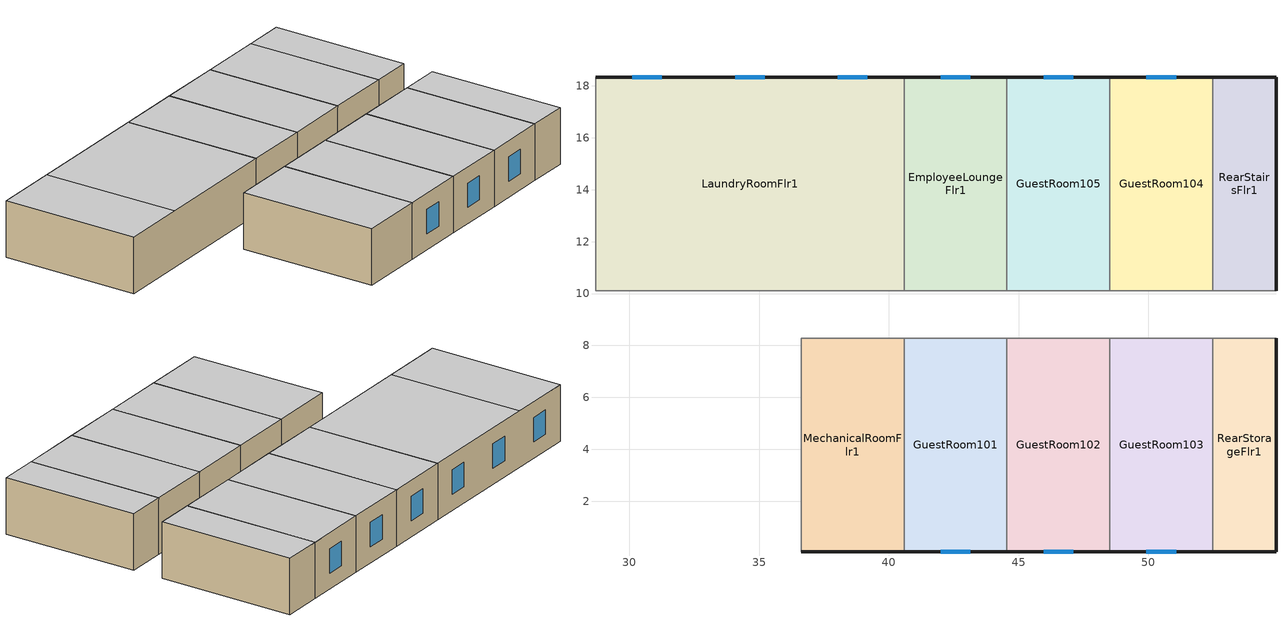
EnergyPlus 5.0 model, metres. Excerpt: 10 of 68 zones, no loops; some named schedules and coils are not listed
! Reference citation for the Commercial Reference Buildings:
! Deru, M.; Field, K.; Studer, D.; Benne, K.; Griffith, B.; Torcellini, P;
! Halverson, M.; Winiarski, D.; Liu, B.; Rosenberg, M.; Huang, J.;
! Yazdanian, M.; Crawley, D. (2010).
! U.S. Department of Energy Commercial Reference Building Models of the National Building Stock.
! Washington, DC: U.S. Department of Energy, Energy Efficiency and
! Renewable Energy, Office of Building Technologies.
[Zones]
EmployeeLoungeFlr1
 floor ground (ext-slab): 44.55,10.11 40.59,10.11 40.59,18.34 44.55,18.34 z0
 wall outside (Steel Frame Res Ext Wall): 44.55,18.34 40.59,18.34 z0:3.35
 wall to CorridorFlr1 (int-walls): 40.59,10.11 44.55,10.11 z0:3.35
 wall to GuestRoom105 (int-walls): 44.55,10.11 44.55,18.34 z0:3.35
 wall to LaundryRoomFlr1 (int-walls): 40.59,18.34 40.59,10.11 z0:3.35
 window (Window Non-res Fixed): 43.14,18.34 42,18.34 z0.95:2.4
 ceiling to GuestRoom215_218 (INT-FLOOR-UNDERSIDE): 40.59,10.11 44.55,10.11 44.55,18.34 40.59,18.34 z3.35
GuestRoom101
 floor ground (ext-slab): 44.55,0.05 40.59,0.05 40.59,8.28 44.55,8.28 z0
 wall outside (Steel Frame Res Ext Wall): 40.59,0.05 44.55,0.05 z0:3.35
 wall to CorridorFlr1 (int-walls): 44.55,8.28 40.59,8.28 z0:3.35
 wall to MechanicalRoomFlr1 (int-walls): 40.59,8.28 40.59,0.05 z0:3.35
 wall to GuestRoom102 (int-walls): 44.55,0.05 44.55,8.28 z0:3.35
 window (Window Res Fixed): 42,0.05 43.14,0.05 z0.95:2.4
 ceiling to GuestRoom209_212 (INT-FLOOR-UNDERSIDE): 40.59,0.05 44.55,0.05 44.55,8.28 40.59,8.28 z3.35
GuestRoom102
 floor ground (ext-slab): 48.51,0.05 44.55,0.05 44.55,8.28 48.51,8.28 z0
 wall outside (Steel Frame Res Ext Wall): 44.55,0.05 48.51,0.05 z0:3.35
 wall to CorridorFlr1 (int-walls): 48.51,8.28 44.55,8.28 z0:3.35
 wall to GuestRoom103 (int-walls): 48.51,0.05 48.51,8.28 z0:3.35
 window (Window Res Fixed): 45.96,0.05 47.1,0.05 z0.95:2.4
 ceiling to GuestRoom209_212 (INT-FLOOR-UNDERSIDE): 44.55,0.05 48.51,0.05 48.51,8.28 44.55,8.28 z3.35
GuestRoom103
 floor ground (ext-slab): 52.47,0.05 48.51,0.05 48.51,8.28 52.47,8.28 z0
 wall outside (Steel Frame Res Ext Wall): 48.51,0.05 52.47,0.05 z0:3.35
 wall to CorridorFlr1 (int-walls): 52.47,8.28 48.51,8.28 z0:3.35
 wall to RearStorageFlr1 (int-walls): 52.47,0.05 52.47,8.28 z0:3.35
 window (Window Res Fixed): 49.92,0.05 51.06,0.05 z0.95:2.4
 ceiling to GuestRoom213 (INT-FLOOR-UNDERSIDE): 48.51,0.05 52.47,0.05 52.47,8.28 48.51,8.28 z3.35
GuestRoom104
 floor ground (ext-slab): 52.47,10.11 48.51,10.11 48.51,18.34 52.47,18.34 z0
 wall outside (Steel Frame Res Ext Wall): 52.47,18.34 48.51,18.34 z0:3.35
 wall to RearStairsFlr1 (int-walls): 52.47,10.11 52.47,18.34 z0:3.35
 wall to CorridorFlr1 (int-walls): 48.51,10.11 52.47,10.11 z0:3.35
 wall to GuestRoom105 (int-walls): 48.51,18.34 48.51,10.11 z0:3.35
 window (Window Res Fixed): 51.06,18.34 49.92,18.34 z0.95:2.4
 ceiling to GuestRoom214 (INT-FLOOR-UNDERSIDE): 48.51,10.11 52.47,10.11 52.47,18.34 48.51,18.34 z3.35
GuestRoom105
 floor ground (ext-slab): 48.51,10.11 44.55,10.11 44.55,18.34 48.51,18.34 z0
 wall outside (Steel Frame Res Ext Wall): 48.51,18.34 44.55,18.34 z0:3.35
 wall to CorridorFlr1 (int-walls): 44.55,10.11 48.51,10.11 z0:3.35
 window (Window Res Fixed): 47.1,18.34 45.96,18.34 z0.95:2.4
 ceiling to GuestRoom215_218 (INT-FLOOR-UNDERSIDE): 44.55,10.11 48.51,10.11 48.51,18.34 44.55,18.34 z3.35
LaundryRoomFlr1
 floor ground (ext-slab): 40.59,10.11 28.7,10.11 28.7,18.34 40.59,18.34 z0
 wall outside (Steel Frame Res Ext Wall): 40.59,18.34 28.7,18.34 z0:3.35
 wall to CorridorFlr1 (int-walls): 28.7,10.11 40.59,10.11 z0:3.35
 wall to ElevatorCoreFlr1 (int-walls): 28.7,18.34 28.7,10.11 z0:3.35
 window (Window Non-res Fixed): 39.17,18.34 38.04,18.34 / 35.21,18.34 34.07,18.34 / 31.25,18.34 30.11,18.34 z0.95:2.4
 ceiling to GuestRoom215_218 (INT-FLOOR-UNDERSIDE): 32.66,10.11 40.59,10.11 40.59,18.34 32.66,18.34 z3.35
 ceiling to GuestRoom219 (INT-FLOOR-UNDERSIDE): 28.7,10.11 32.66,10.11 32.66,18.34 28.7,18.34 z3.35
MechanicalRoomFlr1
 floor ground (ext-slab): 40.59,0.05 36.62,0.05 36.62,8.28 40.59,8.28 z0
 wall outside (Steel Frame Res Ext Wall): 36.62,0.05 40.59,0.05 z0:3.35
 wall to CorridorFlr1 (int-walls): 40.59,8.28 36.62,8.28 z0:3.35
 wall to MeetingRoomFlr1 (int-walls): 36.62,8.28 36.62,0.05 z0:3.35
 ceiling to GuestRoom209_212 (INT-FLOOR-UNDERSIDE): 36.62,0.05 40.59,0.05 40.59,8.28 36.62,8.28 z3.35
RearStairsFlr1
 floor ground (ext-slab): 54.91,10.11 52.47,10.11 52.47,18.34 54.91,18.34 z0
 wall outside (Steel Frame Res Ext Wall): 54.91,10.11 54.91,18.34 52.47,18.34 z0:3.35
 wall to CorridorFlr1 (int-walls): 52.47,10.11 54.91,10.11 z0:3.35
 ceiling to RearStairsFlr2 (INT-FLOOR-UNDERSIDE): 52.47,10.11 54.91,10.11 54.91,18.34 52.47,18.34 z3.35
RearStorageFlr1
 floor ground (ext-slab): 54.91,0.05 52.47,0.05 52.47,8.28 54.91,8.28 z0
 wall outside (Steel Frame Res Ext Wall): 52.47,0.05 54.91,0.05 54.91,8.28 z0:3.35
 wall to CorridorFlr1 (int-walls): 54.91,8.28 52.47,8.28 z0:3.35
 ceiling to RearStorageFlr2 (INT-FLOOR-UNDERSIDE): 52.47,0.05 54.91,0.05 54.91,8.28 52.47,8.28 z3.35
[Building]
Ref Bldg Small Hotel Post1980_v1.3_5.0: North Axis=0; Terrain=City; Loads Convergence Tolerance Value=0.04; Temperature Convergence Tolerance Value=0.2; Solar Distribution=FullInteriorAndExterior; Maximum Number of Warmup Days=25
[Site:Location]
USA FL-MIAMI: Latitude {deg}=25.78; Longitude {deg}=-80.27; Time Zone {hr}=-5; Elevation {m}=2
[SizingPeriod:DesignDay] Barometric Pressure {Pa}=101301; Rain Indicator=0; Snow Indicator=0; Day of Month=21; Daylight Saving Time Indicator=0; Humidity Indicating Type=WetBulb
Name | Maximum Dry-Bulb Temperature {C} | Daily Temperature Range {deltaC} | Humidity Indicating Conditions at Maximum Dry-Bulb | Wind Speed {m/s} | Wind Direction {deg} | Sky Clearness | Month | Day Type
MIAMI Ann Htg 99.6% Condns DB | 8 | 0 | 8 | 4.4 | 340 | 0 | 1 | WinterDesignDay
MIAMI Ann Clg .4% Condns WB=>MDB | 30.5 | 6.7 | 26.7 | 4.7 | 140 | 1 | 7 | SummerDesignDay
[Site:WaterMainsTemperature]
Calculation Method=CORRELATION; Annual Average Outdoor Air Temperature {C}=24.31; Maximum Difference In Monthly Average Outdoor Air Temperatures {deltaC}=8
[Site:GroundTemperature:BuildingSurface]
22.509, 22.645, 22.781, 22.956, 23.052, 23.08, 23.116, 23.108, 23.133, 23.139, 23.077, 22.913
[Construction]
Steel Frame Res Ext Wall: Wood Siding, 1/2IN Gypsum
ext-slab: HW CONCRETE, CP02 CARPET PAD
int-walls: 1/2IN Gypsum, 1/2IN Gypsum
INT-FLOOR-UNDERSIDE: CP02 CARPET PAD, MAT-CC05 4 HW CONCRETE
Window Non-res Fixed: NonRes Fixed Assembly Window
Window Res Fixed: Res Fixed Assembly Window
InteriorFurnishings: Std Wood 6inch
[Material] Thermal Absorptance=0.9
Name | Roughness | Thickness {m} | Conductivity {W/m-K} | Density {kg/m3} | Specific Heat {J/kg-K} | Solar Absorptance | Visible Absorptance! Common Materials | Visible Absorptance
Std Wood 6inch | MediumSmooth | 0.15 | 0.12 | 540 | 1210 | 0.7 | 0.7
Wood Siding | MediumSmooth | 0.01 | 0.11 | 544.62 | 1210 | 0.78 |  | 0.78
1/2IN Gypsum | Smooth | 0.0127 | 0.16 | 784.9 | 830 | 0.92 |  | 0.92
HW CONCRETE; MAT-CC05 4 HW CONCRETE | Rough | 0.1016 | 1.311 | 2240 | 836.8 | 0.7 |  | 0.7
[WindowMaterial:SimpleGlazingSystem] U-Factor=6.92716; Solar Heat Gain Coefficient=0.25
NonRes Fixed Assembly Window; Res Fixed Assembly Window
[Material:NoMass]
CP02 CARPET PAD: Roughness=VeryRough; Thermal Resistance {(m2-K)/W}=0.2165; Thermal Absorptance=0.9; Solar Absorptance=0.7; Visible Absorptance=0.8
[Zone] Type=1; Multiplier=1; Part of Total Floor Area=Yes
EmployeeLoungeFlr1; GuestRoom101; GuestRoom102; GuestRoom103; GuestRoom104; GuestRoom105; LaundryRoomFlr1; MechanicalRoomFlr1; RearStairsFlr1; RearStorageFlr1
[People] Fraction Radiant=0.3; User Specified Sensible Fraction=AUTOCALCULATE; Activity Level Schedule=ACTIVITY_SCH; Enable ASHRAE 55 Comfort Warnings=No; MRT Calculation=ZoneAveraged; Work Efficiency Schedule=WORK_EFF_SCH; Clothing Schedule=CLOTHING_SCH; Air Velocity Schedule=AIR_VELO_SCH; Thermal Comfort Report=FANGER
Name | Zone | Schedule | Number of People Calculation Method | Number of People | Zone Area per Person
EmployeeLoungeFlr1 People | EmployeeLoungeFlr1 | EmployeeLounge_Occ_Sch | People | 11
GuestRoom101 People | GuestRoom101 | GuestRoom_Occ_Sch | Area/Person |  | 23.41
GuestRoom102 People | GuestRoom102 | GuestRoom_Occ_Sch | Area/Person |  | 23.41
GuestRoom103 People | GuestRoom103 | GuestRoom_Occ_Sch | Area/Person |  | 23.41
GuestRoom104 People | GuestRoom104 | GuestRoom_Occ_Sch | Area/Person |  | 23.41
GuestRoom105 People | GuestRoom105 | GuestRoom_Occ_Sch | Area/Person |  | 23.41
LaundryRoomFlr1 People | LaundryRoomFlr1 | LaundryRoom_Occ_Sch | People | 11
[Lights] Design Level Calculation Method=Watts/Area; Return Air Fraction=0; Fraction Radiant=0.7; Fraction Visible=0.2; Fraction Replaceable=1; Return Air Fraction is Calculated from Plenum Temperature=No
Name | Zone | Schedule | Watts per Zone Area {W/m2}
EmployeeLoungeFlr1_Lights | EmployeeLoungeFlr1 | EmployeeLounge_Ltg_Sch | 17.75
GuestRoom101_Lights | GuestRoom101 | GuestRoom_Ltg_Sch_Base | 18.72
GuestRoom102_Lights | GuestRoom102 | GuestRoom_Ltg_Sch_Base | 18.72
GuestRoom103_Lights | GuestRoom103 | GuestRoom_Ltg_Sch_Base | 18.72
GuestRoom104_Lights | GuestRoom104 | GuestRoom_Ltg_Sch_Base | 18.72
GuestRoom105_Lights | GuestRoom105 | GuestRoom_Ltg_Sch_Base | 18.72
LaundryRoomFlr1_Lights | LaundryRoomFlr1 | LaundryRoom_Ltg_Sch | 11.19
MechanicalRoomFlr1_Lights | MechanicalRoomFlr1 | BLDG_LIGHT_SCH | 10.33
RearStairsFlr1_Lights | RearStairsFlr1 | Corridor_Ltg_Sch | 8.82
RearStorageFlr1_Lights | RearStorageFlr1 | Storage_Ltg_Sch | 4.84
[ElectricEquipment] Fraction Latent=0; Fraction Lost=0
Name | Zone | Schedule | Design Level Calculation Method | Watts per Zone Floor Area {W/m2} | Fraction Radiant | Design Level {W}
EmployeeLoungeFlr1_PlugMisc_Equip | EmployeeLoungeFlr1 | EmployeeLounge_Eqp_Sch | Watts/Area | 77.16 | 0.5
GuestRoom101_PlugMisc_Equip | GuestRoom101 | GuestRoom_Eqp_Sch | Watts/Area | 14.3 | 0.5
GuestRoom102_PlugMisc_Equip | GuestRoom102 | GuestRoom_Eqp_Sch | Watts/Area | 14.3 | 0.5
GuestRoom103_PlugMisc_Equip | GuestRoom103 | GuestRoom_Eqp_Sch | Watts/Area | 14.3 | 0.5
GuestRoom104_PlugMisc_Equip | GuestRoom104 | GuestRoom_Eqp_Sch | Watts/Area | 14.3 | 0.5
GuestRoom105_PlugMisc_Equip | GuestRoom105 | GuestRoom_Eqp_Sch | Watts/Area | 14.3 | 0.5
LaundryRoomFlr1_LaundryWashers_Equip | LaundryRoomFlr1 | LaundryRoom_Eqp_Elec_Sch | EquipmentLevel |  | 0.2 | 2140
[GasEquipment]
LaundryRoomFlr1_LaundryDryers_Equip: Zone=LaundryRoomFlr1; Schedule=LaundryRoom_Eqp_Gas_Sch; Design Level Calculation Method=EquipmentLevel; Design Level {W}=18025; Fraction Latent=0; Fraction Radiant=0.2; Fraction Lost=0.5
[Exterior:Lights]
Exterior Facade Lighting: Schedule=ALWAYS_ON; Design Level=16715; Control Option=AstronomicalClock
[ZoneInfiltration:DesignFlowRate] Design Volume Flow Rate Calculation Method=Flow/ExteriorArea; Flow per Exterior Surface Area {m3/s/m2}=0.001133; Constant Term Coefficient=1; Temperature Term Coefficient=0; Velocity Term Coefficient=0; Velocity Squared Term Coefficient=0
Name | Zone | Schedule
EmployeeLoungeFlr1_Infiltration | EmployeeLoungeFlr1 | INFIL_HALF_ON_SCH
GuestRoom101_Infiltration | GuestRoom101 | INFIL_HALF_ON_SCH
GuestRoom102_Infiltration | GuestRoom102 | INFIL_HALF_ON_SCH
GuestRoom103_Infiltration | GuestRoom103 | INFIL_HALF_ON_SCH
GuestRoom104_Infiltration | GuestRoom104 | INFIL_HALF_ON_SCH
GuestRoom105_Infiltration | GuestRoom105 | INFIL_HALF_ON_SCH
LaundryRoomFlr1_Infiltration | LaundryRoomFlr1 | INFIL_HALF_ON_SCH
MechanicalRoomFlr1_Infiltration | MechanicalRoomFlr1 | INFIL_HALF_ON_SCH
RearStairsFlr1_Infiltration | RearStairsFlr1 | INFIL_SCH
RearStorageFlr1_Infiltration | RearStorageFlr1 | INFIL_HALF_ON_SCH
[InternalMass] Construction=InteriorFurnishings
Name | Zone | Surface Area
EmployeeLoungeFlr1 Internal Mass | EmployeeLoungeFlr1 | 65.2179
GuestRoom101 Internal Mass | GuestRoom101 | 65.2227
GuestRoom102 Internal Mass | GuestRoom102 | 65.2227
GuestRoom103 Internal Mass | GuestRoom103 | 65.2227
GuestRoom104 Internal Mass | GuestRoom104 | 65.2179
GuestRoom105 Internal Mass | GuestRoom105 | 65.2179
LaundryRoomFlr1 Internal Mass | LaundryRoomFlr1 | 195.6538
MechanicalRoomFlr1 Internal Mass | MechanicalRoomFlr1 | 65.2227
RearStairsFlr1 Internal Mass | RearStairsFlr1 | 40.144
RearStorageFlr1 Internal Mass | RearStorageFlr1 | 40.1469
[ZoneHVAC:PackagedTerminalAirConditioner] Availability Schedule=ALWAYS_ON; Supply Air Flow Rate During Cooling Operation=AUTOSIZE; Supply Air Flow Rate During Heating Operation=AUTOSIZE; Supply Air Flow Rate When No Cooling or Heating is Needed=AUTOSIZE; Outdoor Air Flow Rate During Cooling Operation=AUTOSIZE; Outdoor Air Flow Rate During Heating Operation=AUTOSIZE; Outdoor Air Flow Rate When No Cooling or Heating is Needed=AUTOSIZE; Fan Placement=DrawThrough; Supply Air Fan Operating Mode Schedule=ALWAYS_OFF
Name | Supply Air Fan | Heating Coil | Cooling Coil
GuestRoom215_218 PTAC | GuestRoom215_218 PTACFan | GuestRoom215_218 PTAC heat coil | GuestRoom215_218 PTAC DXCoil
GuestRoom219 PTAC | GuestRoom219 PTACFan | GuestRoom219 PTAC heat coil | GuestRoom219 PTAC DXCoil
GuestRoom220_223 PTAC | GuestRoom220_223 PTACFan | GuestRoom220_223 PTAC heat coil | GuestRoom220_223 PTAC DXCoil
GuestRoom224 PTAC | GuestRoom224 PTACFan | GuestRoom224 PTAC heat coil | GuestRoom224 PTAC DXCoil
GuestRoom301 PTAC | GuestRoom301 PTACFan | GuestRoom301 PTAC heat coil | GuestRoom301 PTAC DXCoil
GuestRoom302_305 PTAC | GuestRoom302_305 PTACFan | GuestRoom302_305 PTAC heat coil | GuestRoom302_305 PTAC DXCoil
GuestRoom306_308 PTAC | GuestRoom306_308 PTACFan | GuestRoom306_308 PTAC heat coil | GuestRoom306_308 PTAC DXCoil
GuestRoom309_312 PTAC | GuestRoom309_312 PTACFan | GuestRoom309_312 PTAC heat coil | GuestRoom309_312 PTAC DXCoil
GuestRoom313 PTAC | GuestRoom313 PTACFan | GuestRoom313 PTAC heat coil | GuestRoom313 PTAC DXCoil
GuestRoom314 PTAC | GuestRoom314 PTACFan | GuestRoom314 PTAC heat coil | GuestRoom314 PTAC DXCoil
GuestRoom315_318 PTAC | GuestRoom315_318 PTACFan | GuestRoom315_318 PTAC heat coil | GuestRoom315_318 PTAC DXCoil
GuestRoom319 PTAC | GuestRoom319 PTACFan | GuestRoom319 PTAC heat coil | GuestRoom319 PTAC DXCoil
GuestRoom320_323 PTAC | GuestRoom320_323 PTACFan | GuestRoom320_323 PTAC heat coil | GuestRoom320_323 PTAC DXCoil
GuestRoom324 PTAC | GuestRoom324 PTACFan | GuestRoom324 PTAC heat coil | GuestRoom324 PTAC DXCoil
GuestRoom401 PTAC | GuestRoom401 PTACFan | GuestRoom401 PTAC heat coil | GuestRoom401 PTAC DXCoil
GuestRoom402_405 PTAC | GuestRoom402_405 PTACFan | GuestRoom402_405 PTAC heat coil | GuestRoom402_405 PTAC DXCoil
GuestRoom406_408 PTAC | GuestRoom406_408 PTACFan | GuestRoom406_408 PTAC heat coil | GuestRoom406_408 PTAC DXCoil
GuestRoom409_412 PTAC | GuestRoom409_412 PTACFan | GuestRoom409_412 PTAC heat coil | GuestRoom409_412 PTAC DXCoil
GuestRoom413 PTAC | GuestRoom413 PTACFan | GuestRoom413 PTAC heat coil | GuestRoom413 PTAC DXCoil
GuestRoom414 PTAC | GuestRoom414 PTACFan | GuestRoom414 PTAC heat coil | GuestRoom414 PTAC DXCoil
GuestRoom415_418 PTAC | GuestRoom415_418 PTACFan | GuestRoom415_418 PTAC heat coil | GuestRoom415_418 PTAC DXCoil
GuestRoom419 PTAC | GuestRoom419 PTACFan | GuestRoom419 PTAC heat coil | GuestRoom419 PTAC DXCoil
GuestRoom420_423 PTAC | GuestRoom420_423 PTACFan | GuestRoom420_423 PTAC heat coil | GuestRoom420_423 PTAC DXCoil
GuestRoom424 PTAC | GuestRoom424 PTACFan | GuestRoom424 PTAC heat coil | GuestRoom424 PTAC DXCoil
[Zone equipment]
GuestRoom101: GuestRoom101 PTAC
GuestRoom102: GuestRoom102 PTAC
GuestRoom103: GuestRoom103 PTAC
GuestRoom104: GuestRoom104 PTAC
GuestRoom105: GuestRoom105 PTAC
RearStairsFlr1: RearStairsFlr1 Unit Heater
RearStorageFlr1: RearStorageFlr1 Unit Heater
[Sizing:Zone] Zone Cooling Design Supply Air Temperature {C}=14; Zone Heating Design Supply Air Temperature {C}=40; Zone Cooling Design Supply Air Humidity Ratio {kg-H20/kg-air}=0.0085; Zone Heating Design Supply Air Humidity Ratio {kg-H20/kg-air}=0.008; Outdoor Air Method=Flow/Zone; Cooling Design Air Flow Method {Flow/Zone | DesignDay | DesignDay}=DesignDay; Heating Design Air Flow Method {Flow/Zone | DesignDay}=DesignDay
Name | Outside Air Flow per Zone {m3/s}
GuestRoom101; GuestRoom102; GuestRoom103; GuestRoom104; GuestRoom105 | 0.01416
RearStairsFlr1; RearStorageFlr1
[ZoneControl:Thermostat] Control Type Schedule=Dual Zone Control Type Sched
Name | Zone | Control 1
GuestRoom101 Thermostat | GuestRoom101 | GuestRoom101 DualSPSched
GuestRoom102 Thermostat | GuestRoom102 | GuestRoom102 DualSPSched
GuestRoom103 Thermostat | GuestRoom103 | GuestRoom103 DualSPSched
GuestRoom104 Thermostat | GuestRoom104 | GuestRoom104 DualSPSched
GuestRoom105 Thermostat | GuestRoom105 | GuestRoom105 DualSPSched
RearStairsFlr1 Thermostat | RearStairsFlr1 | RearStairsFlr1 DualSPSched
RearStorageFlr1 Thermostat | RearStorageFlr1 | RearStorageFlr1 DualSPSched
[ThermostatSetpoint:DualSetpoint]
Name | Heating Setpoint Temperature Schedule | Cooling Setpoint Temperature Schedule
GuestRoom101 DualSPSched; GuestRoom102 DualSPSched; GuestRoom103 DualSPSched; GuestRoom104 DualSPSched; GuestRoom105 DualSPSched | HTGSETP_SCH | CLGSETP_SCH
RearStairsFlr1 DualSPSched; RearStorageFlr1 DualSPSched | UnitHeater_HtgSP_Sch | UnitHeater_ClgSP_Sch
[AvailabilityManager:NightCycle] Availability Schedule=ALWAYS_ON; Fan Schedule=HVACOperationSchd; Control Type {CycleOnAny | CycleOnControlZone | CycleOnAnyZoneFansOnly}=CycleOnAny; Thermostat Tolerance {delta C}=1; Cycling Run Time {s}=1800
PSZ-HEATCOOL:1 Availability Manager; PSZ-HEATCOOL:10 Availability Manager; PSZ-HEATCOOL:11 Availability Manager; PSZ-HEATCOOL:12 Availability Manager; PSZ-HEATCOOL:2 Availability Manager; PSZ-HEATCOOL:3 Availability Manager; PSZ-HEATCOOL:4 Availability Manager; PSZ-HEATCOOL:5 Availability Manager; PSZ-HEATCOOL:6 Availability Manager; PSZ-HEATCOOL:7 Availability Manager; PSZ-HEATCOOL:8 Availability Manager; PSZ-HEATCOOL:9 Availability Manager
[UtilityCost:Tariff]
Name | Output Meter | Conversion Factor Choice | Monthly Charge or Variable | Group
FPL_GSLD-1_GeneralServiceLargeDemand | Electricity:Facility | kWh | 38.12 | Comm Elect
FPL_GSD-1_GeneralServiceDemand | Electricity:Facility | kWh | 32.54 | Comm Elect
FPL_GS-1_nonDemand | Electricity:Facility | kWh | 8.37 | Comm Elect
FL_EIAMonthlyRateGas | Gas:Facility | MCF | 0 | Comm Gas
[UtilityCost:Charge:Simple] Season=Annual
Name | Charge Variable | Tariff | Source Variable | Category Variable | Cost per Unit Value or Variable
 | Non-fuelEnergyCharge | FPL_GSLD-1_GeneralServiceLargeDemand | totalEnergy | EnergyCharges | 0.0108
 | fuelEnergyCharge | FPL_GSLD-1_GeneralServiceLargeDemand | totalEnergy | EnergyCharges | 0.04
 | ConservationEnergyCharge | FPL_GSLD-1_GeneralServiceLargeDemand | totalEnergy | EnergyCharges | 0.0012
 | EnvironmentalEnergyCharge | FPL_GSLD-1_GeneralServiceLargeDemand | totalEnergy | EnergyCharges | 0.0002
 | TaxofEightPercent | FPL_GSLD-1_GeneralServiceLargeDemand | SubTotal | Taxes | 0.08
 | Non-fuelEnergyCharge | FPL_GSD-1_GeneralServiceDemand | totalEnergy | EnergyCharges | 0.0137
 | fuelEnergyCharge | FPL_GSD-1_GeneralServiceDemand | totalEnergy | EnergyCharges | 0.0401
 | ConservationEnergyCharge | FPL_GSD-1_GeneralServiceDemand | totalEnergy | EnergyCharges | 0.0013
 | EnvironmentalEnergyCharge | FPL_GSD-1_GeneralServiceDemand | totalEnergy | EnergyCharges | 0.0002
 | TaxofEightPercent | FPL_GSD-1_GeneralServiceDemand | SubTotal | Taxes | 0.08
 | Non-fuelEnergyCharge | FPL_GS-1_nonDemand | totalEnergy | EnergyCharges | 0.0386
 | fuelEnergyCharge | FPL_GS-1_nonDemand | totalEnergy | EnergyCharges | 0.0409
 | Conservation | FPL_GS-1_nonDemand | totalEnergy | EnergyCharges | 0.0014
 | Capacity | FPL_GS-1_nonDemand | totalEnergy | EnergyCharges | 0.0063
 | Capacity | FPL_GS-1_nonDemand | totalEnergy | EnergyCharges | 0.0002
 | TaxofEightPercent | FPL_GS-1_nonDemand | SubTotal | Taxes | 0.08
 | MonthlyRateGasCharge | FL_EIAMonthlyRateGas | totalEnergy | EnergyCharges | FL_MonthlyGasRates
 | TaxofEightPercent | FL_EIAMonthlyRateGas | SubTotal | Taxes | 0.08
[UtilityCost:Charge:Block] Source Variable=totalDemand; Season=Annual; Category Variable=DemandCharges
Name | Charge Variable | Tariff | Block Size 1 Value or Variable | Block 1 Cost per Unit Value or Variable | Block Size 2 Value or Variable | Block 2 Cost per Unit Value or Variable
 | AnnualDemandBaseCharge | FPL_GSLD-1_GeneralServiceLargeDemand | remaining | 5.81
 | AnnualDemandCapacityCharge | FPL_GSLD-1_GeneralServiceLargeDemand | remaining | 2.53
 | AnnualDemandBaseCharge | FPL_GSD-1_GeneralServiceDemand | 10 | 0 | remaining | 5.81
 | AnnualDemandCapacityCharge | FPL_GSD-1_GeneralServiceDemand | 10 | 0 | remaining | 2.51
[UtilityCost:Qualify] Variable=TotalDemand; Season=Annual; Threshold Test=Count
Name | Tariff | Qualify Type | Threshold Value or Variable | Number of Months
MaxDemand3000kw | FPL_GSLD-1_GeneralServiceLargeDemand | Maximum | 3000 | 1
MinDemand500kw | FPL_GSLD-1_GeneralServiceLargeDemand | Minimum | 500 | 12
MaxDemand500kw | FPL_GSD-1_GeneralServiceDemand | Maximum | 500 | 1
MinDemand20kw | FPL_GSD-1_GeneralServiceDemand | Minimum | 20 | 12
MaxDemand20kw | FPL_GS-1_nonDemand | Maximum | 20 | 1
[UtilityCost:Variable]
FL_MonthlyGasRates: Tariff=FL_EIAMonthlyRateGas; Variable Type=Currency; January Value=11.16; February Value=11.29; March Value=11.27; April Value=11.16; May Value=11.32; June Value=11.63; July Value=11.78; August Value=11.31; September Value=11.34; October Value=11.12; November Value=10.36; December Value=10.74
